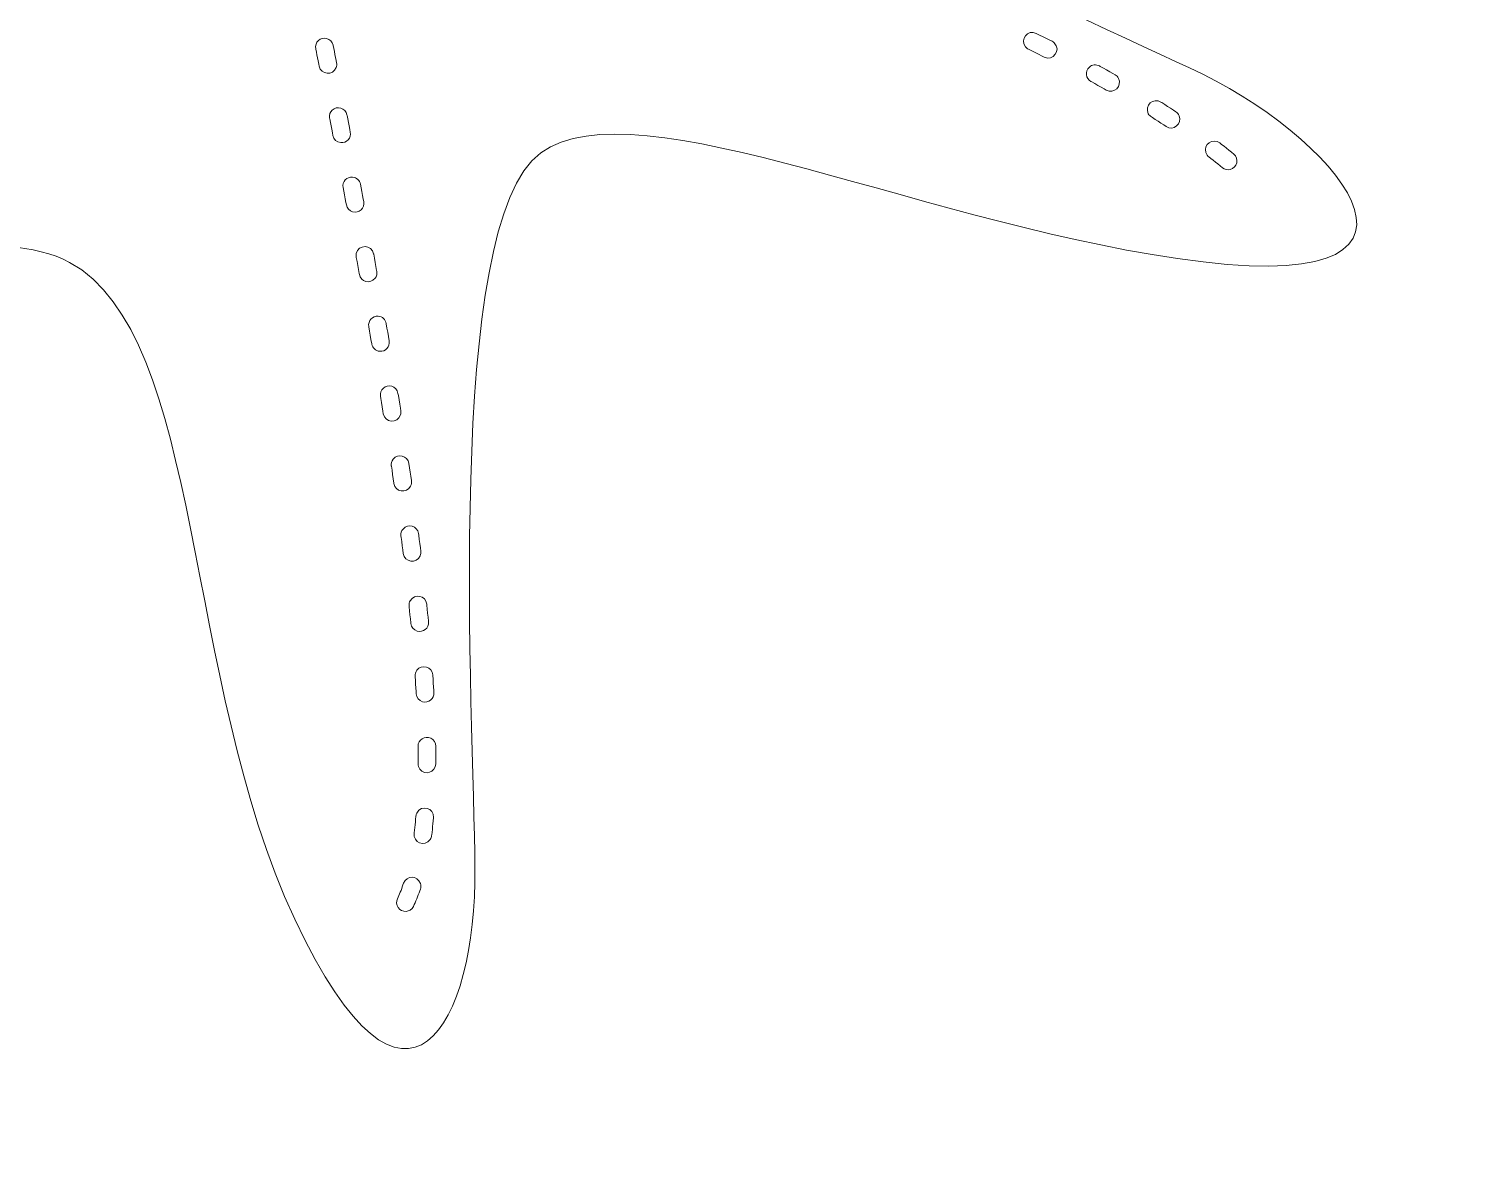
# Model space of a CAD drawing. Header units: inches. Extents: x 7.8 to 92.1, y 33.1 to 113.3.
# Drawn here: x 43.1 to 92.07, y 33.09 to 71.36 of the extents above; entities that cross this region are included whole.
import ezdxf

# ---------------------------------------------------------------- set-up
doc = ezdxf.new("R2010")
doc.units = ezdxf.units.IN
doc.header["$MEASUREMENT"] = 0
doc.layers.add('Layer 1', color=7, linetype='Continuous')

# ---------------------------------------------------------------- blocks, each defined once
blk = doc.blocks.new('block 2')
at = {"layer": 'Layer 1', "lineweight": 0}
for points, knots in [([(82.426, 70.043), (77.578, 72.241), (64.44, 78.506), (61.7, 81.143), (58.961, 83.78), (58.48, 86.34), (61.597, 95.003), (64.715, 103.667), (63.344, 113.103), (60.396, 113.201), (55.984, 113.348), (58.24, 107.899), (55.308, 101.436), (52.377, 94.973), (49.063, 88.863), (46.349, 88.897), (43.635, 88.931), (35.858, 93.15), (26.483, 98.668), (17.108, 104.186), (16.757, 98.768), (20.894, 93.935), (25.032, 89.1), (39.124, 80.88), (36.912, 77.333), (34.701, 73.789), (23.038, 70.049), (15.426, 67.42), (7.817, 64.789), (14.061, 60.395), (19.983, 59.914), (25.906, 59.432), (39.925, 65.921), (44.48, 63.448), (49.035, 60.977), (48.305, 49.294), (52.105, 41.19), (55.907, 33.089), (58.267, 37.705), (58.215, 42.911), (58.163, 48.116), (57.137, 64.779), (60.441, 67.157), (63.744, 69.535), (73.704, 64.564), (82.885, 63.465), (92.068, 62.366), (87.273, 67.845), (82.426, 70.043)], [0, 0, 0, 0, 1, 1, 1, 2, 2, 2, 3, 3, 3, 4, 4, 4, 5, 5, 5, 6, 6, 6, 7, 7, 7, 8, 8, 8, 9, 9, 9, 10, 10, 10, 11, 11, 11, 12, 12, 12, 13, 13, 13, 14, 14, 14, 15, 15, 15, 16, 16, 16, 16]), ([(52.938, 70.098), (52.938, 70.098), (52.923, 70.171), (52.923, 70.171), (52.923, 70.171), (52.902, 70.274), (52.902, 70.274), (52.902, 70.274), (52.882, 70.377), (52.882, 70.377), (52.882, 70.377), (52.861, 70.477), (52.861, 70.477), (52.861, 70.477), (52.842, 70.577), (52.842, 70.577), (52.842, 70.577), (52.822, 70.676), (52.822, 70.676), (52.822, 70.676), (52.82, 70.69), (52.82, 70.69), (52.777, 70.906), (52.975, 71.091), (53.189, 71.037), (53.3, 71.009), (53.386, 70.917), (53.408, 70.805), (53.408, 70.805), (53.411, 70.793), (53.411, 70.793), (53.411, 70.793), (53.43, 70.693), (53.43, 70.693), (53.43, 70.693), (53.45, 70.594), (53.45, 70.594), (53.45, 70.594), (53.471, 70.493), (53.471, 70.493), (53.471, 70.493), (53.491, 70.391), (53.491, 70.391), (53.491, 70.391), (53.511, 70.288), (53.511, 70.288), (53.511, 70.288), (53.527, 70.216), (53.527, 70.216), (53.538, 70.158), (53.532, 70.102), (53.511, 70.047), (53.404, 69.769), (52.995, 69.806), (52.938, 70.098)], [0, 0, 0, 0, 1, 1, 1, 2, 2, 2, 3, 3, 3, 4, 4, 4, 5, 5, 5, 6, 6, 6, 7, 7, 7, 8, 8, 8, 9, 9, 9, 10, 10, 10, 11, 11, 11, 12, 12, 12, 13, 13, 13, 14, 14, 14, 15, 15, 15, 16, 16, 16, 17, 17, 17, 18, 18, 18, 18]), ([(77.502, 70.406), (77.502, 70.406), (77.43, 70.441), (77.43, 70.441), (77.43, 70.441), (77.313, 70.499), (77.313, 70.499), (77.313, 70.499), (77.198, 70.557), (77.198, 70.557), (77.198, 70.557), (77.085, 70.614), (77.085, 70.614), (77.085, 70.614), (76.968, 70.671), (76.968, 70.671), (76.927, 70.692), (76.89, 70.72), (76.863, 70.754), (76.67, 71.015), (76.951, 71.347), (77.232, 71.21), (77.232, 71.21), (77.347, 71.152), (77.347, 71.152), (77.347, 71.152), (77.464, 71.094), (77.464, 71.094), (77.464, 71.094), (77.581, 71.035), (77.581, 71.035), (77.581, 71.035), (77.698, 70.978), (77.698, 70.978), (77.698, 70.978), (77.77, 70.941), (77.77, 70.941), (77.799, 70.927), (77.821, 70.911), (77.842, 70.889), (78.088, 70.644), (77.807, 70.257), (77.502, 70.406)], [0, 0, 0, 0, 1, 1, 1, 2, 2, 2, 3, 3, 3, 4, 4, 4, 5, 5, 5, 6, 6, 6, 7, 7, 7, 8, 8, 8, 9, 9, 9, 10, 10, 10, 11, 11, 11, 12, 12, 12, 13, 13, 13, 14, 14, 14, 14]), ([(79.604, 69.289), (79.604, 69.289), (79.536, 69.326), (79.536, 69.326), (79.536, 69.326), (79.429, 69.388), (79.429, 69.388), (79.429, 69.388), (79.324, 69.446), (79.324, 69.446), (79.324, 69.446), (79.217, 69.508), (79.217, 69.508), (79.217, 69.508), (79.11, 69.567), (79.11, 69.567), (79.11, 69.567), (79.087, 69.579), (79.087, 69.579), (78.907, 69.678), (78.878, 69.928), (79.032, 70.065), (79.126, 70.151), (79.262, 70.165), (79.374, 70.104), (79.374, 70.104), (79.399, 70.092), (79.399, 70.092), (79.399, 70.092), (79.508, 70.031), (79.508, 70.031), (79.508, 70.031), (79.617, 69.971), (79.617, 69.971), (79.617, 69.971), (79.722, 69.909), (79.722, 69.909), (79.722, 69.909), (79.831, 69.848), (79.831, 69.848), (79.831, 69.848), (79.901, 69.809), (79.901, 69.809), (79.954, 69.779), (79.995, 69.737), (80.022, 69.682), (80.152, 69.421), (79.859, 69.142), (79.604, 69.289)], [0, 0, 0, 0, 1, 1, 1, 2, 2, 2, 3, 3, 3, 4, 4, 4, 5, 5, 5, 6, 6, 6, 7, 7, 7, 8, 8, 8, 9, 9, 9, 10, 10, 10, 11, 11, 11, 12, 12, 12, 13, 13, 13, 14, 14, 14, 15, 15, 15, 16, 16, 16, 16]), ([(81.635, 68.051), (81.635, 68.051), (81.551, 68.108), (81.551, 68.108), (81.551, 68.108), (81.455, 68.17), (81.455, 68.17), (81.455, 68.17), (81.359, 68.232), (81.359, 68.232), (81.359, 68.232), (81.263, 68.294), (81.263, 68.294), (81.263, 68.294), (81.167, 68.356), (81.167, 68.356), (81.167, 68.356), (81.134, 68.375), (81.134, 68.375), (81.091, 68.404), (81.056, 68.44), (81.03, 68.486), (80.885, 68.764), (81.2, 69.046), (81.456, 68.882), (81.456, 68.882), (81.487, 68.862), (81.487, 68.862), (81.487, 68.862), (81.585, 68.8), (81.585, 68.8), (81.585, 68.8), (81.683, 68.736), (81.683, 68.736), (81.683, 68.736), (81.783, 68.674), (81.783, 68.674), (81.783, 68.674), (81.881, 68.612), (81.881, 68.612), (81.881, 68.612), (81.965, 68.555), (81.965, 68.555), (82.014, 68.521), (82.055, 68.474), (82.076, 68.419), (82.189, 68.144), (81.877, 67.889), (81.635, 68.051)], [0, 0, 0, 0, 1, 1, 1, 2, 2, 2, 3, 3, 3, 4, 4, 4, 5, 5, 5, 6, 6, 6, 7, 7, 7, 8, 8, 8, 9, 9, 9, 10, 10, 10, 11, 11, 11, 12, 12, 12, 13, 13, 13, 14, 14, 14, 15, 15, 15, 16, 16, 16, 16]), ([(53.403, 67.745), (53.403, 67.745), (53.383, 67.84), (53.383, 67.84), (53.383, 67.84), (53.36, 67.958), (53.36, 67.958), (53.36, 67.958), (53.338, 68.076), (53.338, 68.076), (53.338, 68.076), (53.315, 68.191), (53.315, 68.191), (53.315, 68.191), (53.293, 68.309), (53.293, 68.309), (53.293, 68.309), (53.288, 68.333), (53.288, 68.333), (53.245, 68.553), (53.449, 68.739), (53.665, 68.678), (53.771, 68.65), (53.854, 68.56), (53.876, 68.448), (53.876, 68.448), (53.881, 68.425), (53.881, 68.425), (53.881, 68.425), (53.903, 68.31), (53.903, 68.31), (53.903, 68.31), (53.926, 68.191), (53.926, 68.191), (53.926, 68.191), (53.949, 68.074), (53.949, 68.074), (53.949, 68.074), (53.972, 67.955), (53.972, 67.955), (53.972, 67.955), (53.99, 67.862), (53.99, 67.862), (54.029, 67.663), (53.866, 67.487), (53.664, 67.506), (53.534, 67.521), (53.428, 67.617), (53.403, 67.745)], [0, 0, 0, 0, 1, 1, 1, 2, 2, 2, 3, 3, 3, 4, 4, 4, 5, 5, 5, 6, 6, 6, 7, 7, 7, 8, 8, 8, 9, 9, 9, 10, 10, 10, 11, 11, 11, 12, 12, 12, 13, 13, 13, 14, 14, 14, 15, 15, 15, 16, 16, 16, 16]), ([(83.805, 66.596), (83.713, 66.575), (83.617, 66.596), (83.543, 66.657), (83.543, 66.657), (83.467, 66.72), (83.467, 66.72), (83.467, 66.72), (83.385, 66.783), (83.385, 66.783), (83.385, 66.783), (83.307, 66.848), (83.307, 66.848), (83.307, 66.848), (83.227, 66.91), (83.227, 66.91), (83.227, 66.91), (83.145, 66.974), (83.145, 66.974), (83.145, 66.974), (83.083, 67.022), (83.083, 67.022), (83.034, 67.06), (83.001, 67.108), (82.979, 67.167), (82.891, 67.448), (83.215, 67.675), (83.448, 67.496), (83.448, 67.496), (83.51, 67.447), (83.51, 67.447), (83.51, 67.447), (83.596, 67.383), (83.596, 67.383), (83.596, 67.383), (83.678, 67.316), (83.678, 67.316), (83.678, 67.316), (83.762, 67.251), (83.762, 67.251), (83.762, 67.251), (83.844, 67.186), (83.844, 67.186), (83.844, 67.186), (83.926, 67.12), (83.926, 67.12), (84.113, 66.965), (84.045, 66.654), (83.805, 66.596)], [0, 0, 0, 0, 1, 1, 1, 2, 2, 2, 3, 3, 3, 4, 4, 4, 5, 5, 5, 6, 6, 6, 7, 7, 7, 8, 8, 8, 9, 9, 9, 10, 10, 10, 11, 11, 11, 12, 12, 12, 13, 13, 13, 14, 14, 14, 15, 15, 15, 16, 16, 16, 16]), ([(53.857, 65.395), (53.857, 65.395), (53.84, 65.474), (53.84, 65.474), (53.84, 65.474), (53.816, 65.604), (53.816, 65.604), (53.816, 65.604), (53.792, 65.732), (53.792, 65.732), (53.792, 65.732), (53.768, 65.861), (53.768, 65.861), (53.768, 65.861), (53.745, 65.984), (53.745, 65.984), (53.708, 66.178), (53.871, 66.358), (54.07, 66.338), (54.202, 66.324), (54.308, 66.227), (54.334, 66.096), (54.334, 66.096), (54.358, 65.976), (54.358, 65.976), (54.358, 65.976), (54.382, 65.846), (54.382, 65.846), (54.382, 65.846), (54.406, 65.718), (54.406, 65.718), (54.406, 65.718), (54.43, 65.588), (54.43, 65.588), (54.43, 65.588), (54.446, 65.508), (54.446, 65.508), (54.488, 65.29), (54.285, 65.102), (54.07, 65.162), (53.961, 65.192), (53.88, 65.281), (53.857, 65.395)], [0, 0, 0, 0, 1, 1, 1, 2, 2, 2, 3, 3, 3, 4, 4, 4, 5, 5, 5, 6, 6, 6, 7, 7, 7, 8, 8, 8, 9, 9, 9, 10, 10, 10, 11, 11, 11, 12, 12, 12, 13, 13, 13, 14, 14, 14, 14]), ([(54.297, 63.04), (54.297, 63.04), (54.292, 63.067), (54.292, 63.067), (54.292, 63.067), (54.268, 63.203), (54.268, 63.203), (54.268, 63.203), (54.243, 63.34), (54.243, 63.34), (54.243, 63.34), (54.219, 63.477), (54.219, 63.477), (54.219, 63.477), (54.194, 63.614), (54.194, 63.614), (54.194, 63.614), (54.191, 63.628), (54.191, 63.628), (54.184, 63.67), (54.184, 63.705), (54.192, 63.746), (54.267, 64.067), (54.717, 64.057), (54.781, 63.737), (54.781, 63.737), (54.782, 63.723), (54.782, 63.723), (54.782, 63.723), (54.808, 63.586), (54.808, 63.586), (54.808, 63.586), (54.832, 63.449), (54.832, 63.449), (54.832, 63.449), (54.857, 63.311), (54.857, 63.311), (54.857, 63.311), (54.882, 63.173), (54.882, 63.173), (54.882, 63.173), (54.887, 63.146), (54.887, 63.146), (54.903, 63.058), (54.882, 62.978), (54.827, 62.907), (54.66, 62.706), (54.347, 62.786), (54.297, 63.04)], [0, 0, 0, 0, 1, 1, 1, 2, 2, 2, 3, 3, 3, 4, 4, 4, 5, 5, 5, 6, 6, 6, 7, 7, 7, 8, 8, 8, 9, 9, 9, 10, 10, 10, 11, 11, 11, 12, 12, 12, 13, 13, 13, 14, 14, 14, 15, 15, 15, 16, 16, 16, 16]), ([(54.716, 60.681), (54.716, 60.681), (54.715, 60.692), (54.715, 60.692), (54.715, 60.692), (54.691, 60.833), (54.691, 60.833), (54.691, 60.833), (54.667, 60.976), (54.667, 60.976), (54.667, 60.976), (54.643, 61.117), (54.643, 61.117), (54.643, 61.117), (54.618, 61.259), (54.618, 61.259), (54.618, 61.259), (54.616, 61.274), (54.616, 61.274), (54.582, 61.469), (54.741, 61.641), (54.938, 61.624), (55.073, 61.612), (55.182, 61.511), (55.207, 61.377), (55.207, 61.377), (55.208, 61.363), (55.208, 61.363), (55.208, 61.363), (55.232, 61.221), (55.232, 61.221), (55.232, 61.221), (55.257, 61.08), (55.257, 61.08), (55.257, 61.08), (55.281, 60.936), (55.281, 60.936), (55.281, 60.936), (55.305, 60.794), (55.305, 60.794), (55.305, 60.794), (55.308, 60.784), (55.308, 60.784), (55.339, 60.588), (55.182, 60.418), (54.984, 60.435), (54.848, 60.448), (54.739, 60.548), (54.716, 60.681)], [0, 0, 0, 0, 1, 1, 1, 2, 2, 2, 3, 3, 3, 4, 4, 4, 5, 5, 5, 6, 6, 6, 7, 7, 7, 8, 8, 8, 9, 9, 9, 10, 10, 10, 11, 11, 11, 12, 12, 12, 13, 13, 13, 14, 14, 14, 15, 15, 15, 16, 16, 16, 16]), ([(55.108, 58.32), (55.108, 58.32), (55.094, 58.406), (55.094, 58.406), (55.094, 58.406), (55.072, 58.551), (55.072, 58.551), (55.072, 58.551), (55.05, 58.694), (55.05, 58.694), (55.05, 58.694), (55.027, 58.837), (55.027, 58.837), (55.027, 58.837), (55.013, 58.912), (55.013, 58.912), (54.979, 59.13), (55.181, 59.308), (55.392, 59.248), (55.504, 59.216), (55.586, 59.123), (55.606, 59.008), (55.606, 59.008), (55.618, 58.935), (55.618, 58.935), (55.618, 58.935), (55.641, 58.791), (55.641, 58.791), (55.641, 58.791), (55.664, 58.646), (55.664, 58.646), (55.664, 58.646), (55.686, 58.502), (55.686, 58.502), (55.686, 58.502), (55.7, 58.414), (55.7, 58.414), (55.709, 58.369), (55.705, 58.321), (55.689, 58.278), (55.589, 57.972), (55.158, 58.013), (55.108, 58.32)], [0, 0, 0, 0, 1, 1, 1, 2, 2, 2, 3, 3, 3, 4, 4, 4, 5, 5, 5, 6, 6, 6, 7, 7, 7, 8, 8, 8, 9, 9, 9, 10, 10, 10, 11, 11, 11, 12, 12, 12, 13, 13, 13, 14, 14, 14, 14]), ([(55.467, 55.954), (55.467, 55.954), (55.466, 55.968), (55.466, 55.968), (55.466, 55.968), (55.445, 56.112), (55.445, 56.112), (55.445, 56.112), (55.424, 56.256), (55.424, 56.256), (55.424, 56.256), (55.403, 56.4), (55.403, 56.4), (55.403, 56.4), (55.382, 56.543), (55.382, 56.543), (55.382, 56.543), (55.38, 56.549), (55.38, 56.549), (55.369, 56.627), (55.389, 56.711), (55.438, 56.775), (55.598, 56.985), (55.936, 56.898), (55.973, 56.637), (55.973, 56.637), (55.974, 56.631), (55.974, 56.631), (55.974, 56.631), (55.995, 56.486), (55.995, 56.486), (55.995, 56.486), (56.017, 56.342), (56.017, 56.342), (56.017, 56.342), (56.038, 56.198), (56.038, 56.198), (56.038, 56.198), (56.059, 56.053), (56.059, 56.053), (56.059, 56.053), (56.061, 56.039), (56.061, 56.039), (56.07, 55.975), (56.06, 55.919), (56.032, 55.861), (55.897, 55.601), (55.508, 55.666), (55.467, 55.954)], [0, 0, 0, 0, 1, 1, 1, 2, 2, 2, 3, 3, 3, 4, 4, 4, 5, 5, 5, 6, 6, 6, 7, 7, 7, 8, 8, 8, 9, 9, 9, 10, 10, 10, 11, 11, 11, 12, 12, 12, 13, 13, 13, 14, 14, 14, 15, 15, 15, 16, 16, 16, 16]), ([(56.357, 53.505), (56.237, 53.224), (55.822, 53.278), (55.782, 53.585), (55.782, 53.585), (55.768, 53.703), (55.768, 53.703), (55.768, 53.703), (55.75, 53.843), (55.75, 53.843), (55.75, 53.843), (55.732, 53.984), (55.732, 53.984), (55.732, 53.984), (55.714, 54.125), (55.714, 54.125), (55.714, 54.125), (55.707, 54.178), (55.707, 54.178), (55.697, 54.268), (55.721, 54.345), (55.776, 54.411), (55.948, 54.606), (56.263, 54.513), (56.3, 54.255), (56.3, 54.255), (56.307, 54.2), (56.307, 54.2), (56.307, 54.2), (56.325, 54.059), (56.325, 54.059), (56.325, 54.059), (56.345, 53.918), (56.345, 53.918), (56.345, 53.918), (56.363, 53.777), (56.363, 53.777), (56.363, 53.777), (56.377, 53.657), (56.377, 53.657), (56.385, 53.603), (56.378, 53.558), (56.357, 53.505)], [0, 0, 0, 0, 1, 1, 1, 2, 2, 2, 3, 3, 3, 4, 4, 4, 5, 5, 5, 6, 6, 6, 7, 7, 7, 8, 8, 8, 9, 9, 9, 10, 10, 10, 11, 11, 11, 12, 12, 12, 13, 13, 13, 14, 14, 14, 14]), ([(56.252, 50.951), (56.136, 50.988), (56.053, 51.089), (56.042, 51.209), (56.042, 51.209), (56.039, 51.233), (56.039, 51.233), (56.039, 51.233), (56.026, 51.369), (56.026, 51.369), (56.026, 51.369), (56.012, 51.503), (56.012, 51.503), (56.012, 51.503), (56, 51.638), (56, 51.638), (56, 51.638), (55.986, 51.773), (55.986, 51.773), (55.986, 51.773), (55.983, 51.803), (55.983, 51.803), (55.976, 51.865), (55.99, 51.926), (56.019, 51.981), (56.166, 52.236), (56.546, 52.154), (56.58, 51.865), (56.58, 51.865), (56.582, 51.835), (56.582, 51.835), (56.582, 51.835), (56.596, 51.699), (56.596, 51.699), (56.596, 51.699), (56.61, 51.562), (56.61, 51.562), (56.61, 51.562), (56.624, 51.426), (56.624, 51.426), (56.624, 51.426), (56.637, 51.291), (56.637, 51.291), (56.637, 51.291), (56.64, 51.265), (56.64, 51.265), (56.657, 51.052), (56.455, 50.889), (56.252, 50.951)], [0, 0, 0, 0, 1, 1, 1, 2, 2, 2, 3, 3, 3, 4, 4, 4, 5, 5, 5, 6, 6, 6, 7, 7, 7, 8, 8, 8, 9, 9, 9, 10, 10, 10, 11, 11, 11, 12, 12, 12, 13, 13, 13, 14, 14, 14, 15, 15, 15, 16, 16, 16, 16]), ([(56.784, 49.465), (56.784, 49.465), (56.786, 49.445), (56.786, 49.445), (56.786, 49.445), (56.794, 49.317), (56.794, 49.317), (56.794, 49.317), (56.801, 49.19), (56.801, 49.19), (56.801, 49.19), (56.811, 49.063), (56.811, 49.063), (56.811, 49.063), (56.818, 48.936), (56.818, 48.936), (56.818, 48.936), (56.822, 48.862), (56.822, 48.862), (56.835, 48.659), (56.639, 48.503), (56.441, 48.557), (56.317, 48.593), (56.231, 48.701), (56.222, 48.83), (56.222, 48.83), (56.22, 48.901), (56.22, 48.901), (56.22, 48.901), (56.211, 49.026), (56.211, 49.026), (56.211, 49.026), (56.204, 49.152), (56.204, 49.152), (56.204, 49.152), (56.196, 49.277), (56.196, 49.277), (56.196, 49.277), (56.187, 49.404), (56.187, 49.404), (56.187, 49.404), (56.186, 49.425), (56.186, 49.425), (56.182, 49.496), (56.201, 49.565), (56.244, 49.622), (56.413, 49.847), (56.763, 49.744), (56.784, 49.465)], [0, 0, 0, 0, 1, 1, 1, 2, 2, 2, 3, 3, 3, 4, 4, 4, 5, 5, 5, 6, 6, 6, 7, 7, 7, 8, 8, 8, 9, 9, 9, 10, 10, 10, 11, 11, 11, 12, 12, 12, 13, 13, 13, 14, 14, 14, 15, 15, 15, 16, 16, 16, 16]), ([(56.887, 46.648), (56.887, 46.648), (56.887, 46.535), (56.887, 46.535), (56.887, 46.535), (56.886, 46.449), (56.886, 46.449), (56.879, 46.158), (56.517, 46.043), (56.345, 46.272), (56.307, 46.326), (56.286, 46.387), (56.287, 46.453), (56.287, 46.453), (56.287, 46.537), (56.287, 46.537), (56.287, 46.537), (56.287, 46.648), (56.287, 46.648), (56.287, 46.648), (56.287, 46.761), (56.287, 46.761), (56.287, 46.761), (56.286, 46.872), (56.286, 46.872), (56.286, 46.872), (56.285, 46.987), (56.285, 46.987), (56.285, 46.987), (56.285, 47.046), (56.285, 47.046), (56.283, 47.269), (56.514, 47.416), (56.715, 47.318), (56.818, 47.269), (56.883, 47.164), (56.884, 47.052), (56.884, 47.052), (56.886, 46.991), (56.886, 46.991), (56.886, 46.991), (56.886, 46.876), (56.886, 46.876), (56.886, 46.876), (56.887, 46.761), (56.887, 46.761), (56.887, 46.761), (56.887, 46.648), (56.887, 46.648)], [0, 0, 0, 0, 1, 1, 1, 2, 2, 2, 3, 3, 3, 4, 4, 4, 5, 5, 5, 6, 6, 6, 7, 7, 7, 8, 8, 8, 9, 9, 9, 10, 10, 10, 11, 11, 11, 12, 12, 12, 13, 13, 13, 14, 14, 14, 15, 15, 15, 16, 16, 16, 16]), ([(56.809, 44.619), (56.809, 44.619), (56.801, 44.521), (56.801, 44.521), (56.801, 44.521), (56.791, 44.423), (56.791, 44.423), (56.791, 44.423), (56.78, 44.325), (56.78, 44.325), (56.78, 44.325), (56.77, 44.229), (56.77, 44.229), (56.77, 44.229), (56.761, 44.134), (56.761, 44.134), (56.761, 44.134), (56.748, 44.04), (56.748, 44.04), (56.748, 44.04), (56.745, 44.019), (56.745, 44.019), (56.74, 43.971), (56.724, 43.928), (56.696, 43.887), (56.51, 43.626), (56.113, 43.787), (56.151, 44.095), (56.151, 44.095), (56.154, 44.113), (56.154, 44.113), (56.154, 44.113), (56.164, 44.203), (56.164, 44.203), (56.164, 44.203), (56.175, 44.295), (56.175, 44.295), (56.175, 44.295), (56.183, 44.387), (56.183, 44.387), (56.183, 44.387), (56.194, 44.481), (56.194, 44.481), (56.194, 44.481), (56.203, 44.576), (56.203, 44.576), (56.203, 44.576), (56.211, 44.67), (56.211, 44.67), (56.211, 44.67), (56.213, 44.681), (56.213, 44.681), (56.217, 44.719), (56.225, 44.749), (56.241, 44.785), (56.394, 45.086), (56.834, 44.958), (56.81, 44.63), (56.81, 44.63), (56.809, 44.619), (56.809, 44.619)], [0, 0, 0, 0, 1, 1, 1, 2, 2, 2, 3, 3, 3, 4, 4, 4, 5, 5, 5, 6, 6, 6, 7, 7, 7, 8, 8, 8, 9, 9, 9, 10, 10, 10, 11, 11, 11, 12, 12, 12, 13, 13, 13, 14, 14, 14, 15, 15, 15, 16, 16, 16, 17, 17, 17, 18, 18, 18, 19, 19, 19, 20, 20, 20, 20]), ([(56.364, 42.203), (56.364, 42.203), (56.344, 42.145), (56.344, 42.145), (56.344, 42.145), (56.319, 42.076), (56.319, 42.076), (56.319, 42.076), (56.293, 42.007), (56.293, 42.007), (56.293, 42.007), (56.269, 41.94), (56.269, 41.94), (56.269, 41.94), (56.242, 41.872), (56.242, 41.872), (56.242, 41.872), (56.215, 41.807), (56.215, 41.807), (56.215, 41.807), (56.187, 41.742), (56.187, 41.742), (56.187, 41.742), (56.158, 41.68), (56.158, 41.68), (56.158, 41.68), (56.129, 41.617), (56.129, 41.617), (56.027, 41.41), (55.738, 41.389), (55.609, 41.582), (55.55, 41.671), (55.543, 41.784), (55.588, 41.878), (55.588, 41.878), (55.612, 41.933), (55.612, 41.933), (55.612, 41.933), (55.637, 41.988), (55.637, 41.988), (55.637, 41.988), (55.662, 42.045), (55.662, 42.045), (55.662, 42.045), (55.685, 42.102), (55.685, 42.102), (55.685, 42.102), (55.708, 42.163), (55.708, 42.163), (55.708, 42.163), (55.732, 42.223), (55.732, 42.223), (55.732, 42.223), (55.753, 42.285), (55.753, 42.285), (55.753, 42.285), (55.775, 42.347), (55.775, 42.347), (55.775, 42.347), (55.796, 42.406), (55.796, 42.406), (55.89, 42.677), (56.272, 42.674), (56.363, 42.401), (56.386, 42.331), (56.386, 42.266), (56.364, 42.203)], [0, 0, 0, 0, 1, 1, 1, 2, 2, 2, 3, 3, 3, 4, 4, 4, 5, 5, 5, 6, 6, 6, 7, 7, 7, 8, 8, 8, 9, 9, 9, 10, 10, 10, 11, 11, 11, 12, 12, 12, 13, 13, 13, 14, 14, 14, 15, 15, 15, 16, 16, 16, 17, 17, 17, 18, 18, 18, 19, 19, 19, 20, 20, 20, 21, 21, 21, 22, 22, 22, 22])]:
    blk.add_open_spline(points, degree=3, knots=knots, dxfattribs=at)

msp = doc.modelspace()

# ---------------------------------------------------------------- block references
at = {"layer": 'Layer 1'}
msp.add_blockref('block 2', (0, 0), dxfattribs=at)

doc.saveas('drawing.dxf')
